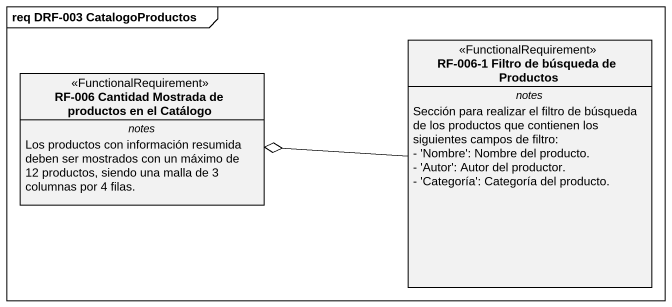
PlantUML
@startuml
mainframe req DRF-003 CatalogoProductos
hide circle
hide empty members
skinparam classAttributeIconSize 0
class "RF-006-1 Filtro de búsqueda de Productos" as RF_006_1_Filtro_de_búsqueda <<FunctionalRequirement>> {
  -- notes --
  Sección para realizar el filtro de búsqueda de los productos que contienen los siguientes campos de filtro:
  - 'Nombre': Nombre del producto.
  - 'Autor': Autor del productor.
  - 'Categoría': Categoría del producto.
}
class "RF-006 Cantidad Mostrada de productos en el Catálogo" as RF_006_Cantidad_Mostrada_de <<FunctionalRequirement>> {
  -- notes --
  Los productos con información resumida deben ser mostrados con un máximo de 12 productos, siendo una malla de 3 columnas por 4 filas.
}
RF_006_1_Filtro_de_búsqueda -left-o RF_006_Cantidad_Mostrada_de
@enduml
